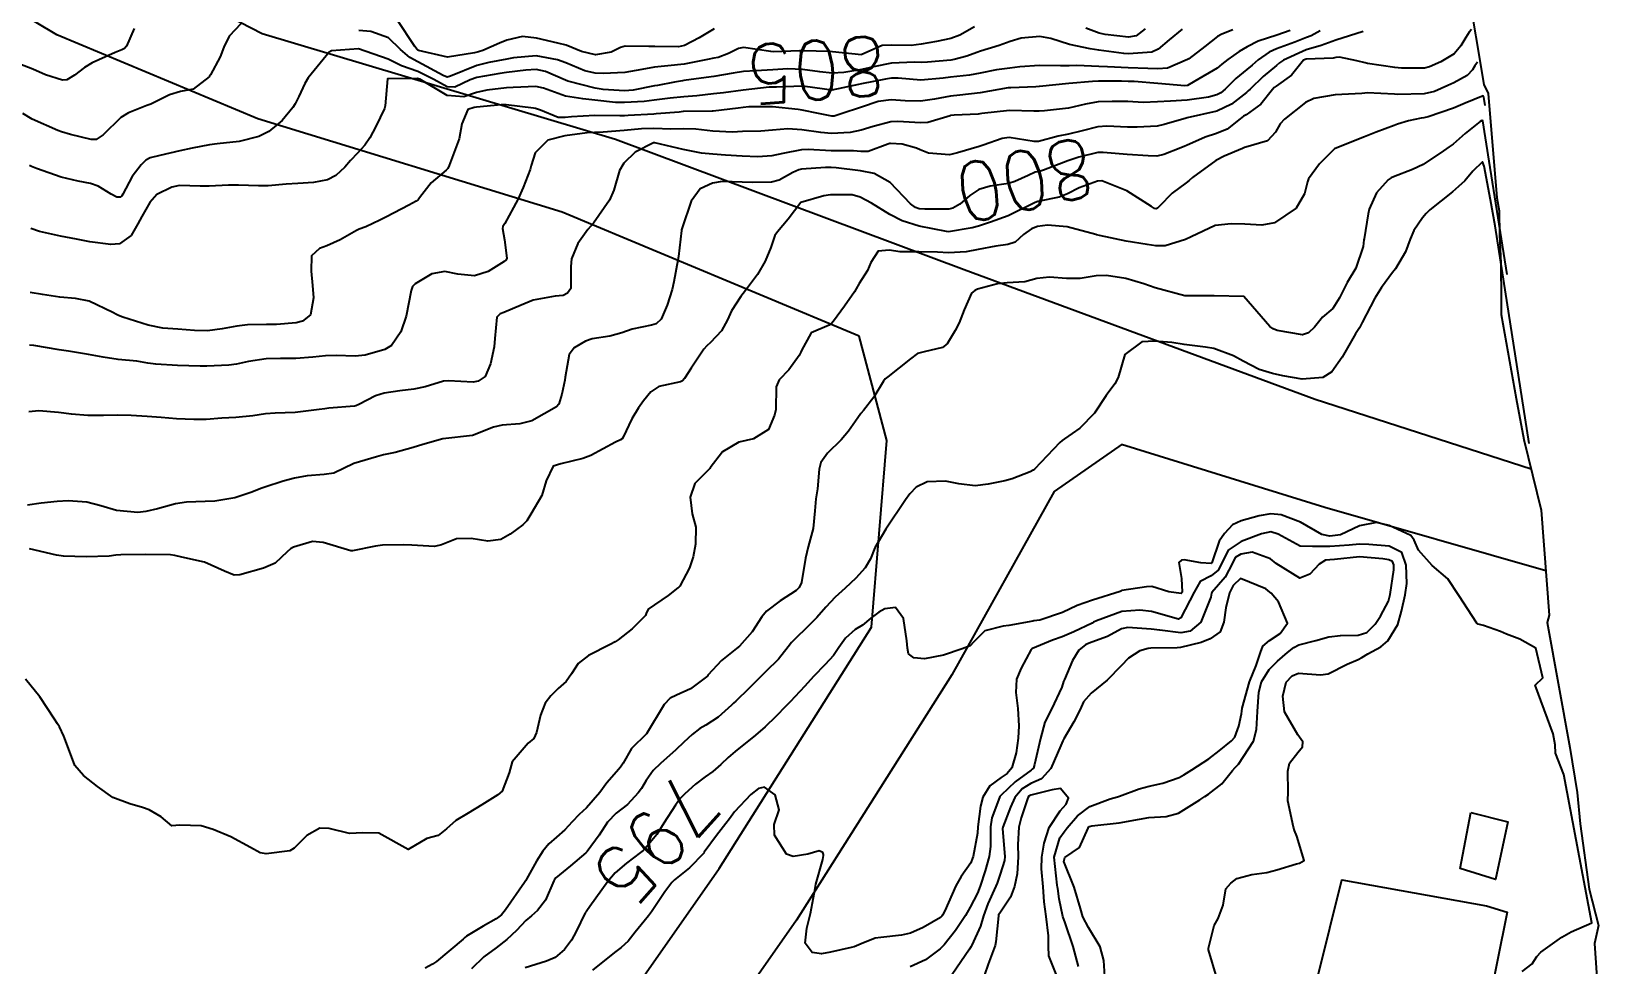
# Model space of a CAD drawing. Header units: metres. Extents: x 307586 to 320046, y 7427249 to 7434250.
# Drawn here: x 319569.4 to 319675.4, y 7428172.8 to 7428235.8 of the extents above; entities that cross this region are included whole.
import ezdxf
from ezdxf.enums import TextEntityAlignment as Align

# ---------------------------------------------------------------- set-up
doc = ezdxf.new("R2010")
doc.units = ezdxf.units.M
doc.header["$MEASUREMENT"] = 0
for name, color, linetype in [('Area', 45, 'Continuous'), ('Cotas', 45, 'Continuous'), ('Curvas de Nivel 1m', 11, 'Continuous'), ('Curvas de Nivel 5m', 15, 'Continuous'), ('Edificações', 30, 'Continuous'), ('Vias Primárias', 230, 'Continuous'), ('Vias Secundárias', 230, 'Continuous')]:
    doc.layers.add(name, color=color, linetype=linetype)
doc.styles.add('Style-STANDARD', font='STANDARD.shx')

msp = doc.modelspace()

# ---------------------------------------------------------------- linework, layer by layer
at = {"layer": 'Area'}
msp.add_polyline3d([(319666.39, 7428238.75, 806.63), (319667.5, 7428232.17, 800.17), (319667.8, 7428231.56, 801.26), (319668.37, 7428224.52, 799.09), (319668.54, 7428223.63, 797.01), (319668.57, 7428222.02, 799.38), (319668.66, 7428220.11, 806.02), (319668.68, 7428217.64, 809.86), (319668.68, 7428216.65, 793.71), (319669.68, 7428210.98, 807.18), (319670.21, 7428208.19, 795.35), (319671.38, 7428203.42, 795.7), (319671.91, 7428196.34, 795.34), (319671.77, 7428195.84, 795.19), (319673.3, 7428187.4, 794.89), (319673.8, 7428184.38, 794.93), (319674.02, 7428182.26, 795.06), (319674.62, 7428177.84, 808.53), (319675.25, 7428175.39, 807.6), (319674.98, 7428174.17, 794.99), (319675.39, 7428168.29, 796.56)], dxfattribs=at)
at = {"layer": 'Curvas de Nivel 1m', "flags": 128}
for points, elevation in [([(319615.51, 7428235.93), (319614.49, 7428235.31), (319613.49, 7428234.79), (319613.1, 7428234.71), (319611.49, 7428234.73), (319611.09, 7428234.73), (319609.49, 7428234.75), (319609.17, 7428234.67), (319608.54, 7428234.36), (319607.48, 7428234.18), (319606.53, 7428234.39), (319605.49, 7428234.82), (319604.94, 7428234.96), (319603.5, 7428235.29), (319602.54, 7428235.4), (319601.49, 7428235.17), (319600.99, 7428234.95), (319599.86, 7428234.47), (319599.57, 7428234.38), (319599.48, 7428234.36), (319599.31, 7428234.3), (319597.48, 7428234.02), (319595.53, 7428234.47), (319595.48, 7428234.49), (319595.46, 7428234.5), (319595.43, 7428234.52), (319595.28, 7428234.73), (319594.08, 7428236.54)], 807), ([(319576.31, 7428235.94), (319575.8, 7428234.76), (319575.65, 7428234.59), (319575.48, 7428234.5), (319575.04, 7428234.33), (319573.47, 7428233.64), (319572.95, 7428233.31), (319572.28, 7428232.8), (319571.77, 7428232.49), (319571.46, 7428232.47), (319570.32, 7428232.82), (319569.47, 7428233.21), (319568.29, 7428233.66), (319567.47, 7428233.82), (319566.18, 7428234.17), (319565.48, 7428234.39), (319565.08, 7428234.49), (319563.48, 7428234.91), (319561.49, 7428235.64), (319560.51, 7428235.96)], 807), ([(319583.51, 7428236.26), (319582.73, 7428235.44), (319582.36, 7428234.68), (319582.13, 7428234.03), (319581.46, 7428232.81), (319581.41, 7428232.74), (319581.37, 7428232.69), (319580.29, 7428231.86), (319579.45, 7428231.69), (319578.69, 7428231.48), (319577.43, 7428230.84), (319577.37, 7428230.81), (319577.17, 7428230.74), (319575.93, 7428230.26), (319575.42, 7428229.93), (319574.22, 7428228.78), (319573.74, 7428228.46), (319573.41, 7428228.45), (319572.02, 7428228.8), (319571.41, 7428228.98), (319571.16, 7428229.07), (319569.42, 7428229.82), (319568.79, 7428230.2)], 806), ([(319659.35, 7428235.75), (319657.51, 7428235.15), (319656.5, 7428234.8), (319655.5, 7428234.5), (319653.96, 7428233.82), (319653.69, 7428233.63), (319653.49, 7428233.45), (319652.6, 7428232.71), (319651.71, 7428231.85), (319651.58, 7428231.73), (319651.46, 7428231.62), (319650.46, 7428230.85), (319649.45, 7428230.36), (319647.46, 7428229.91), (319647.39, 7428229.9), (319645.9, 7428229.46), (319645.43, 7428229.36), (319644.08, 7428229.29), (319643.43, 7428229.29), (319642.04, 7428229.36), (319641.43, 7428229.32), (319640.37, 7428229.04), (319639.43, 7428228.82), (319638.74, 7428228.68), (319637.42, 7428228.33), (319637.12, 7428228.32), (319635.42, 7428228.58), (319634.95, 7428228.52), (319633.68, 7428228.07), (319633.41, 7428227.99), (319631.93, 7428227.56), (319631.41, 7428227.43), (319629.97, 7428227.54), (319629.41, 7428227.75), (319629.17, 7428227.87), (319628.21, 7428228.13), (319627.41, 7428228.19), (319627.37, 7428228.19), (319627.24, 7428228.14), (319625.91, 7428227.65), (319625.41, 7428227.65), (319624.92, 7428227.68), (319623.41, 7428227.7), (319621.85, 7428227.77), (319621.41, 7428227.75), (319620.13, 7428227.5), (319619.4, 7428227.35), (319618.45, 7428227.29), (319617.4, 7428227.33), (319616.27, 7428227.4), (319615.4, 7428227.46), (319614.65, 7428227.54), (319613.41, 7428227.79), (319611.5, 7428228.24), (319611.41, 7428228.23), (319610.16, 7428227.59), (319609.4, 7428226.85), (319609.1, 7428226.35), (319608.71, 7428225.03), (319608.42, 7428224.36), (319607.35, 7428222.81), (319607.15, 7428222.58), (319606.97, 7428222.38), (319606.29, 7428221.43), (319605.85, 7428220.39), (319605.81, 7428219.89), (319605.81, 7428218.39), (319605.6, 7428218.08), (319605.29, 7428217.93), (319604.75, 7428217.87), (319603.28, 7428217.61), (319602.45, 7428217.27), (319601.28, 7428216.77), (319601.05, 7428216.68), (319600.82, 7428216.45), (319600.68, 7428215.03), (319600.63, 7428214.46), (319600.39, 7428213.3), (319600.02, 7428212.46), (319599.56, 7428212.13), (319599.22, 7428212.07), (319597.55, 7428212.16), (319597.22, 7428212.13), (319595.97, 7428211.75), (319595.21, 7428211.59), (319594.26, 7428211.48), (319593.2, 7428211.32), (319592.62, 7428211.14), (319591.49, 7428210.57), (319591.28, 7428210.48), (319591.19, 7428210.45), (319589.47, 7428210.31), (319589.19, 7428210.28), (319588.82, 7428210.22), (319587.19, 7428210.03), (319585.84, 7428209.98), (319585.19, 7428209.94), (319584.34, 7428209.8), (319583.18, 7428209.68), (319582.23, 7428209.63), (319581.18, 7428209.56), (319580.34, 7428209.54), (319579.18, 7428209.6), (319578.14, 7428209.68), (319577.18, 7428209.76), (319576.1, 7428209.83), (319575.18, 7428209.84), (319574.23, 7428209.82), (319573.18, 7428209.82), (319572.08, 7428209.91), (319571.19, 7428210.03), (319569.88, 7428210.13), (319569.19, 7428210.07)], 801), ([(319656.44, 7428235.79), (319655.84, 7428235.46), (319655.51, 7428235.34), (319654.73, 7428235.03), (319653.5, 7428234.57), (319652.99, 7428234.35), (319652.26, 7428233.84), (319651.85, 7428233.47), (319651.48, 7428233.17), (319650.74, 7428232.58), (319650.02, 7428231.86), (319649.73, 7428231.6), (319649.46, 7428231.47), (319648.9, 7428231.32), (319647.45, 7428231.1), (319646.32, 7428231.04), (319645.45, 7428230.99), (319644.48, 7428230.96), (319643.45, 7428231.01), (319642.38, 7428231.03), (319641.45, 7428231), (319640.58, 7428230.85), (319639.45, 7428230.58), (319637.82, 7428230.39), (319637.45, 7428230.36), (319637.1, 7428230.37), (319635.45, 7428230.42), (319633.58, 7428230.21), (319633.44, 7428230.18), (319633.34, 7428230.17), (319631.72, 7428230.09), (319631.46, 7428230.07), (319631.44, 7428230.06), (319629.93, 7428229.61), (319629.43, 7428229.58), (319627.9, 7428229.67), (319627.44, 7428229.64), (319626.24, 7428229.34), (319625.43, 7428229.09), (319624.68, 7428228.92), (319623.42, 7428228.85), (319622.7, 7428228.92), (319621.43, 7428229.11), (319620.47, 7428229.18), (319619.43, 7428229.09), (319618.65, 7428229.02), (319617.42, 7428228.99), (319616.73, 7428228.96), (319615.42, 7428229.02), (319614.27, 7428229.15), (319613.42, 7428229.17), (319612.58, 7428229.16), (319611.42, 7428229.2), (319610.58, 7428229.18), (319609.42, 7428229.06), (319607.99, 7428228.95), (319607.42, 7428228.93), (319606.91, 7428228.9), (319605.42, 7428228.71), (319604.27, 7428228.42), (319603.4, 7428227.55), (319603.14, 7428226.69), (319603.06, 7428226.43), (319602.6, 7428225.21), (319602.25, 7428224.44), (319601.94, 7428223.86), (319601.35, 7428222.79), (319601.22, 7428222.58), (319601.19, 7428222.45), (319601.33, 7428221.69), (319601.5, 7428220.45), (319601.44, 7428220.32), (319601.31, 7428220.22), (319600.23, 7428219.54), (319599.3, 7428219.26), (319598.18, 7428219.37), (319597.3, 7428219.54), (319596.42, 7428219.39), (319595.29, 7428218.72), (319595.11, 7428218.52), (319595.02, 7428218.26), (319594.69, 7428216.53), (319594.33, 7428215.46), (319593.71, 7428214.54), (319593.24, 7428214.28), (319591.91, 7428213.89), (319591.24, 7428213.83), (319589.95, 7428213.87), (319589.24, 7428213.86), (319588.39, 7428213.76), (319587.23, 7428213.66), (319586.2, 7428213.67), (319585.23, 7428213.64), (319584.03, 7428213.46), (319583.23, 7428213.29), (319582.7, 7428213.21), (319581.23, 7428213.15), (319580.77, 7428213.15), (319579.23, 7428213.19), (319577.78, 7428213.28), (319577.23, 7428213.35), (319576.5, 7428213.48), (319575.23, 7428213.61), (319574.21, 7428213.75), (319573.23, 7428213.94), (319571.88, 7428214.16), (319571.24, 7428214.25), (319569.53, 7428214.54), (319569.24, 7428214.57)], 802), ([(319654.42, 7428235.82), (319653.51, 7428235.49), (319652.26, 7428235.09), (319651.5, 7428234.72), (319650.96, 7428234.39), (319650.21, 7428233.86), (319649.81, 7428233.53), (319649.48, 7428233.28), (319647.97, 7428232.4), (319647.47, 7428232.11), (319647.29, 7428232.08), (319645.47, 7428232.24), (319643.88, 7428232.36), (319643.47, 7428232.38), (319643.03, 7428232.39), (319641.47, 7428232.39), (319641.06, 7428232.38), (319639.47, 7428232.23), (319637.48, 7428232.04), (319637.46, 7428232.03), (319637.45, 7428232.04), (319637.23, 7428232.02), (319635.55, 7428231.95), (319635.46, 7428231.95), (319635.36, 7428231.94), (319633.46, 7428231.61), (319632.09, 7428231.45), (319631.46, 7428231.37), (319630.38, 7428231.17), (319629.45, 7428231.04), (319628.4, 7428231.07), (319627.45, 7428231.14), (319626.59, 7428231.01), (319625.45, 7428230.64), (319624.09, 7428230.18), (319623.6, 7428230.03), (319623.44, 7428230.03), (319622.55, 7428230.2), (319621.45, 7428230.44), (319621.18, 7428230.48), (319619.45, 7428230.66), (319617.85, 7428230.66), (319617.45, 7428230.62), (319617.13, 7428230.58), (319615.43, 7428230.36), (319615.36, 7428230.36), (319613.43, 7428230.34), (319613.41, 7428230.34), (319613.13, 7428230.31), (319611.58, 7428230.18), (319611.43, 7428230.17), (319609.69, 7428230.08), (319609.43, 7428230.06), (319609.13, 7428230.05), (319607.43, 7428230.08), (319605.85, 7428229.98), (319605.43, 7428229.93), (319604.96, 7428229.93), (319603.76, 7428230.43), (319603.43, 7428230.54), (319603.29, 7428230.57), (319601.44, 7428230.79), (319601.1, 7428230.8), (319599.44, 7428230.64), (319599.29, 7428230.62), (319598.86, 7428230.48), (319598.45, 7428229.51), (319598.28, 7428228.49), (319597.6, 7428226.7), (319597.5, 7428226.5), (319597.46, 7428226.44), (319597.39, 7428226.38), (319596.37, 7428225.52), (319595.6, 7428224.52), (319595.49, 7428224.39), (319595.36, 7428224.29), (319594.86, 7428224.03), (319593.35, 7428223.24), (319592.9, 7428223), (319591.96, 7428222.56), (319591.52, 7428222.39), (319591.34, 7428222.3), (319590.23, 7428221.68), (319589.32, 7428221.28), (319588.83, 7428221.09), (319588.29, 7428220.61), (319588.26, 7428219.56), (319588.37, 7428218.6), (319588.44, 7428217.76), (319588.23, 7428216.61), (319587.68, 7428216.2), (319587.26, 7428216.08), (319585.94, 7428215.96), (319585.26, 7428215.97), (319583.98, 7428215.94), (319583.26, 7428215.86), (319582.26, 7428215.68), (319581.26, 7428215.54), (319580.4, 7428215.56), (319579.26, 7428215.65), (319578.26, 7428215.72), (319577.25, 7428215.92), (319575.55, 7428216.47), (319575.26, 7428216.57), (319575.13, 7428216.63), (319574.86, 7428216.77), (319573.27, 7428217.53), (319572.35, 7428217.73), (319571.28, 7428217.82), (319570.11, 7428218), (319569.28, 7428218.13)], 803), ([(319650.55, 7428235.86), (319649.8, 7428235.57), (319649.51, 7428235.4), (319648.64, 7428234.74), (319647.56, 7428233.9), (319647.48, 7428233.85), (319646.13, 7428233.26), (319645.48, 7428233.22), (319644.8, 7428233.25), (319643.48, 7428233.3), (319642.08, 7428233.36), (319641.48, 7428233.39), (319640.01, 7428233.45), (319639.48, 7428233.43), (319638.9, 7428233.42), (319637.48, 7428233.46), (319636.15, 7428233.36), (319635.48, 7428233.28), (319634.57, 7428233.15), (319633.47, 7428232.93), (319632.75, 7428232.8), (319631.47, 7428232.66), (319630.97, 7428232.59), (319629.47, 7428232.45), (319627.92, 7428232.59), (319627.47, 7428232.59), (319627.08, 7428232.53), (319625.46, 7428232.22), (319625.24, 7428232.16), (319623.46, 7428231.79), (319621.64, 7428232.03), (319621.46, 7428232.06), (319619.7, 7428231.99), (319619.46, 7428231.99), (319619.21, 7428231.99), (319617.46, 7428231.78), (319616.12, 7428231.61), (319615.45, 7428231.53), (319614.33, 7428231.41), (319613.45, 7428231.34), (319612.53, 7428231.24), (319611.44, 7428231.1), (319610.76, 7428231.01), (319609.44, 7428230.95), (319608.84, 7428230.96), (319607.44, 7428231.11), (319606.63, 7428231.2), (319605.45, 7428231.37), (319603.97, 7428231.91), (319603.46, 7428232.04), (319601.93, 7428231.97), (319601.46, 7428231.94), (319600.13, 7428231.79), (319599.45, 7428231.62), (319598.59, 7428231.34), (319597.45, 7428231.43), (319595.61, 7428232.52), (319595.46, 7428232.57), (319593.48, 7428232.56), (319593.45, 7428232.57), (319593.42, 7428232.55), (319593.27, 7428230.72), (319593.22, 7428230.55), (319592.64, 7428229.34), (319592.23, 7428228.56), (319591.9, 7428228.08), (319591.4, 7428227.53), (319590.94, 7428227.03), (319590.55, 7428226.58), (319589.94, 7428226.03), (319589.38, 7428225.73), (319588.42, 7428225.56), (319587.38, 7428225.49), (319586.58, 7428225.43), (319585.37, 7428225.33), (319584.71, 7428225.32), (319583.37, 7428225.37), (319582.68, 7428225.37), (319581.37, 7428225.3), (319580.77, 7428225.3), (319579.37, 7428225.35), (319578.85, 7428225.24), (319577.84, 7428224.73), (319577.36, 7428224.19), (319576.84, 7428223.25), (319576.57, 7428222.75), (319576.11, 7428221.97), (319575.32, 7428221.42), (319574.73, 7428221.36), (319573.32, 7428221.55), (319572.41, 7428221.72), (319571.33, 7428221.92), (319569.92, 7428222.24), (319569.34, 7428222.45)], 804), ([(319633.09, 7428236.07), (319632.1, 7428235.49), (319631.5, 7428235.27), (319630.53, 7428235.07), (319629.49, 7428234.9), (319628.8, 7428234.81), (319627.49, 7428234.83), (319626.84, 7428234.79), (319625.48, 7428234.19), (319625.46, 7428234.18), (319623.49, 7428234.38), (319623.29, 7428234.39), (319621.49, 7428234.44), (319621.27, 7428234.43), (319619.49, 7428234.38), (319619.33, 7428234.39), (319617.49, 7428234.66), (319617.15, 7428234.6), (319616.47, 7428234.27), (319615.76, 7428234), (319615.48, 7428233.94), (319615.05, 7428233.86), (319613.48, 7428233.55), (319612.37, 7428233.42), (319611.47, 7428233.34), (319610.62, 7428233.19), (319609.47, 7428232.97), (319608.01, 7428232.91), (319607.47, 7428232.94), (319606.76, 7428233.1), (319605.48, 7428233.62), (319604.91, 7428233.84), (319603.48, 7428234.1), (319601.95, 7428233.97), (319601.48, 7428233.88), (319600.27, 7428233.66), (319599.47, 7428233.44), (319597.69, 7428232.72), (319597.46, 7428232.66), (319597.2, 7428232.77), (319595.47, 7428233.7), (319594.93, 7428233.98), (319594.31, 7428234.54), (319593.49, 7428235.32), (319592.31, 7428235.75), (319591.5, 7428235.82)], 806), ([(319644.62, 7428235.93), (319644, 7428235.45), (319643.5, 7428235.37), (319641.92, 7428235.55), (319641.51, 7428235.63), (319640.61, 7428235.98)], 806), ([(319667.08, 7428233.68), (319667.01, 7428233.59), (319666.9, 7428233.43), (319666.74, 7428233.15), (319666.37, 7428232.78), (319665.47, 7428232.28), (319665.06, 7428232.09), (319664.17, 7428231.7), (319663.46, 7428231.53), (319661.69, 7428231.5), (319661.46, 7428231.51), (319659.61, 7428231.6), (319659.46, 7428231.59), (319659.26, 7428231.56), (319657.46, 7428231.46), (319656.02, 7428231.23), (319655.45, 7428230.96), (319654.04, 7428229.82), (319653.75, 7428229.52), (319653.43, 7428228.95), (319652.89, 7428228.37), (319651.41, 7428227.94), (319651.34, 7428227.92), (319651.19, 7428227.85), (319649.95, 7428227.32), (319649.4, 7428227.04), (319647.82, 7428225.89), (319647.6, 7428225.69), (319647.39, 7428225.52), (319646.44, 7428224.84), (319645.57, 7428223.92), (319645.46, 7428223.82), (319645.36, 7428223.78), (319645.24, 7428223.8), (319645.05, 7428223.92), (319643.38, 7428224.98), (319641.69, 7428225.66), (319641.39, 7428225.65), (319640.16, 7428225.2), (319639.37, 7428224.78), (319638.81, 7428224.56), (319637.37, 7428224.27), (319637.18, 7428224.21), (319636.83, 7428224.03), (319635.86, 7428223.54), (319635.36, 7428223.3), (319634.16, 7428222.87), (319633.35, 7428222.61), (319632.93, 7428222.49), (319631.34, 7428222.23), (319631.19, 7428222.24), (319629.35, 7428222.61), (319628.19, 7428222.97), (319627.36, 7428223.38), (319626.13, 7428224.15), (319625.37, 7428224.57), (319624.82, 7428224.72), (319623.37, 7428224.72), (319622.91, 7428224.65), (319621.36, 7428224.21), (319620.5, 7428223.07), (319619.77, 7428222.23), (319619.6, 7428221.97), (319619.33, 7428221.16), (319618.95, 7428220.24), (319618.42, 7428219.35), (319617.61, 7428218.26), (319617.29, 7428217.85), (319616.66, 7428216.88), (319616.4, 7428216.27), (319615.99, 7428215.54), (319615.25, 7428214.75), (319615.01, 7428214.52), (319614.8, 7428214.29), (319613.94, 7428213.01), (319613.49, 7428212.31), (319613.36, 7428212.16), (319613.22, 7428212.1), (319611.77, 7428211.77), (319611.21, 7428211.41), (319610.72, 7428210.81), (319610.39, 7428210.34), (319609.94, 7428209.59), (319609.36, 7428208.35), (319609.28, 7428208.25), (319609.17, 7428208.18), (319608.83, 7428208.02), (319607.16, 7428207.13), (319606.63, 7428206.91), (319605.15, 7428206.56), (319604.62, 7428206.41), (319604.14, 7428205.42), (319603.86, 7428204.42), (319603.11, 7428203.15), (319602.84, 7428202.7), (319602.58, 7428202.44), (319601.72, 7428201.81), (319601.09, 7428201.45), (319600.21, 7428201.33), (319599.09, 7428201.51), (319598.08, 7428201.5), (319597.08, 7428201.09), (319596.6, 7428200.98), (319595.08, 7428201.07), (319594.52, 7428201.09), (319593.08, 7428201.07), (319592.62, 7428201.01), (319591.07, 7428200.68), (319590.95, 7428200.69), (319589.08, 7428201.25), (319588.36, 7428201.32), (319587.08, 7428200.94), (319586.87, 7428200.82), (319586.64, 7428200.62), (319585.85, 7428199.85), (319585.06, 7428199.52), (319583.45, 7428199.06), (319583.06, 7428199.05), (319582.41, 7428199.32), (319581.07, 7428199.92), (319579.53, 7428200.25), (319579.07, 7428200.37), (319578.77, 7428200.41), (319577.07, 7428200.43), (319575.41, 7428200.42), (319575.07, 7428200.39), (319574.63, 7428200.32), (319573.07, 7428200.28), (319571.54, 7428200.33), (319571.07, 7428200.39), (319569.24, 7428200.83)], 799), ([(319667.58, 7428230.75), (319667.49, 7428231.32), (319667.46, 7428231.41), (319666.23, 7428230.9), (319665.45, 7428230.56), (319663.73, 7428229.99), (319663.44, 7428229.92), (319663.27, 7428229.89), (319662.42, 7428229.72), (319661.67, 7428229.5), (319661.44, 7428229.41), (319660.23, 7428228.94), (319659.43, 7428228.63), (319658.8, 7428228.38), (319657.41, 7428227.82), (319657.39, 7428227.8), (319657.36, 7428227.78), (319656.39, 7428226.8), (319655.66, 7428225.8), (319655.58, 7428225.6), (319655.38, 7428224.78), (319654.81, 7428223.81), (319653.35, 7428222.83), (319652.51, 7428222.68), (319651.35, 7428222.73), (319650.44, 7428222.77), (319649.35, 7428222.65), (319647.72, 7428221.89), (319647.34, 7428221.7), (319645.97, 7428221.28), (319645.34, 7428221.27), (319644.76, 7428221.36), (319643.34, 7428221.6), (319641.53, 7428221.97), (319641.34, 7428222.01), (319641.29, 7428222.03), (319639.35, 7428222.55), (319638.02, 7428222.68), (319637.35, 7428222.59), (319636.94, 7428222.43), (319636.4, 7428222.03), (319635.84, 7428221.53), (319635.34, 7428221.36), (319634.54, 7428221.25), (319633.33, 7428221.02), (319632.53, 7428220.87), (319631.33, 7428220.8), (319630.58, 7428220.85), (319629.33, 7428220.88), (319628.06, 7428220.86), (319627.33, 7428220.98), (319626.57, 7428220.91), (319626.08, 7428220.15), (319625.85, 7428219.62), (319625.3, 7428218.73), (319625.09, 7428218.37), (319624.97, 7428218.16), (319624.31, 7428217.2), (319623.56, 7428216.19), (319623.43, 7428216.03), (319623.27, 7428215.93), (319622.05, 7428215.41), (319621.41, 7428214.21), (319621.36, 7428214.09), (319621.24, 7428213.87), (319620.54, 7428212.91), (319619.89, 7428212.22), (319619.68, 7428211.76), (319619.66, 7428210.23), (319619.58, 7428209.84), (319619.18, 7428208.88), (319618.15, 7428208.25), (319617.17, 7428208.01), (319616.07, 7428207.36), (319615.22, 7428206.28), (319615.2, 7428206.24), (319615.15, 7428206.17), (319614.19, 7428205.24), (319613.87, 7428204.3), (319614.01, 7428203.19), (319614.25, 7428202.29), (319614.24, 7428201.13), (319614.08, 7428200.29), (319613.83, 7428199.53), (319613.18, 7428198.3), (319613.12, 7428198.24), (319613.05, 7428198.19), (319612.39, 7428197.66), (319611.04, 7428196.75), (319610.91, 7428196.45), (319610.85, 7428196.33), (319609.95, 7428195.41), (319609.01, 7428194.67), (319608.81, 7428194.55), (319608.47, 7428194.36), (319607, 7428193.61), (319606.3, 7428193.07), (319605.86, 7428192.39), (319605.5, 7428191.87), (319604.97, 7428191.38), (319604.46, 7428190.9), (319604.09, 7428190.41), (319603.76, 7428189.6), (319603.49, 7428188.41), (319603.32, 7428188.02), (319602.93, 7428187.71), (319601.86, 7428186.44), (319601.64, 7428185.7), (319601.17, 7428184.45), (319600.88, 7428184.21), (319599.81, 7428183.53), (319598.87, 7428182.97), (319598.05, 7428182.48), (319597.42, 7428181.92), (319596.85, 7428181.47), (319596.09, 7428181.26), (319594.83, 7428180.52), (319592.85, 7428181.63), (319591.77, 7428181.64), (319590.85, 7428181.61), (319589.49, 7428181.94), (319588.85, 7428181.96), (319587.98, 7428181.46), (319587.12, 7428180.62), (319586.83, 7428180.43), (319585.23, 7428180.24), (319584.83, 7428180.29), (319584.18, 7428180.65), (319582.84, 7428181.37), (319581.65, 7428181.88), (319580.85, 7428182.12), (319579.4, 7428182.16), (319578.85, 7428182.13), (319578.14, 7428182.72), (319577.33, 7428183.19), (319576.87, 7428183.35), (319576.02, 7428183.6), (319574.88, 7428184.04), (319573.84, 7428184.77), (319572.89, 7428185.52), (319572.31, 7428186.2), (319572.08, 7428186.79), (319571.55, 7428188.18), (319571.27, 7428188.8), (319571.14, 7428189.01), (319570.94, 7428189.31), (319569.94, 7428190.82), (319568.97, 7428192.01)], 798), ([(319669.07, 7428219.35), (319667.87, 7428226.99), (319667.44, 7428229.71), (319667.37, 7428229.73), (319667.26, 7428229.66), (319666.23, 7428228.87), (319665.42, 7428228.15), (319665.15, 7428227.95), (319664.77, 7428227.69), (319663.4, 7428226.77), (319662.69, 7428226.42), (319661.39, 7428225.93), (319661.25, 7428225.87), (319661.03, 7428225.73), (319660.26, 7428224.86), (319659.75, 7428223.75), (319659.68, 7428223.44), (319659.41, 7428221.75), (319659.4, 7428221.69), (319659.34, 7428221.22), (319658.85, 7428219.76), (319658.26, 7428218.81), (319657.75, 7428217.77), (319657.29, 7428217.05), (319656.6, 7428216.46), (319656.05, 7428215.79), (319655.66, 7428215.4), (319655.26, 7428215.27), (319653.53, 7428215.56), (319653.27, 7428215.67), (319653.05, 7428215.83), (319651.29, 7428217.85), (319649.29, 7428217.91), (319649.25, 7428217.91), (319647.29, 7428217.9), (319645.3, 7428218.45), (319644.53, 7428218.71), (319643.31, 7428219.08), (319642.01, 7428219.27), (319641.31, 7428219.24), (319640.22, 7428219.07), (319639.31, 7428219.06), (319638.16, 7428219.16), (319637.31, 7428219.07), (319636.48, 7428218.85), (319635.3, 7428218.77), (319634.64, 7428218.71), (319633.3, 7428218.36), (319633.1, 7428218.27), (319632.89, 7428218.07), (319632.4, 7428216.96), (319632.05, 7428216.08), (319631.79, 7428215.56), (319631.25, 7428214.67), (319630.92, 7428214.42), (319629.68, 7428214.11), (319629.32, 7428214.04), (319629.24, 7428214.01), (319628.77, 7428213.65), (319627.23, 7428212.44), (319627.06, 7428212.3), (319626.95, 7428212.14), (319626.29, 7428211.07), (319625.59, 7428210.16), (319625.41, 7428209.95), (319625.2, 7428209.66), (319624.58, 7428208.77), (319624.08, 7428208.18), (319623.16, 7428207.27), (319622.71, 7428206.64), (319622.6, 7428206.2), (319622.47, 7428204.86), (319622.36, 7428204.19), (319622.3, 7428203.38), (319622.18, 7428202.19), (319621.85, 7428200.96), (319621.67, 7428200.2), (319621.4, 7428198.55), (319621.24, 7428198.21), (319621.05, 7428198.01), (319619.96, 7428197.3), (319619.04, 7428196.62), (319618.72, 7428196.23), (319618.06, 7428195.21), (319617.2, 7428194.26), (319617, 7428194.1), (319616, 7428193.27), (319615.08, 7428192.28), (319615.04, 7428192.22), (319614.98, 7428192.17), (319613.9, 7428191.36), (319612.96, 7428190.95), (319612.53, 7428190.74), (319612.13, 7428190.31), (319610.93, 7428188.33), (319609.92, 7428187.34), (319609.34, 7428186.35), (319609.18, 7428186.07), (319608.9, 7428185.76), (319608.24, 7428185.02), (319607.78, 7428184.37), (319606.87, 7428183.34), (319606.37, 7428182.89), (319605.91, 7428182.39), (319605.41, 7428181.84), (319604.85, 7428181.36), (319604.33, 7428180.91), (319603.93, 7428180.41), (319603.5, 7428179.74), (319602.81, 7428178.51), (319602.77, 7428178.42), (319602.68, 7428178.29), (319601.4, 7428176.44), (319601.13, 7428176.1), (319600.78, 7428175.83), (319599.89, 7428175.35), (319598.77, 7428174.66), (319598.66, 7428174.58), (319598.53, 7428174.47), (319596.75, 7428172.96), (319596.47, 7428172.78), (319595.98, 7428172.51)], 797), ([(319670.56, 7428207.94), (319668.26, 7428222.62), (319667.96, 7428224.39), (319667.53, 7428226.66), (319667.41, 7428226.94), (319666.76, 7428226.31), (319666.21, 7428225.67), (319665.79, 7428225.27), (319665.39, 7428224.93), (319663.86, 7428223.7), (319663.61, 7428223.46), (319663.36, 7428223.16), (319662.76, 7428222.31), (319662.53, 7428221.72), (319662.2, 7428220.86), (319661.53, 7428219.73), (319661.44, 7428219.61), (319661.32, 7428219.47), (319660.58, 7428218.46), (319660.13, 7428217.74), (319659.84, 7428217.19), (319659.28, 7428216.1), (319659.09, 7428215.75), (319658.84, 7428215.33), (319657.92, 7428213.77), (319657.23, 7428212.78), (319656.63, 7428212.39), (319655.23, 7428212.28), (319653.92, 7428212.5), (319653.23, 7428212.66), (319652.32, 7428212.93), (319651.24, 7428213.49), (319650.58, 7428213.86), (319649.25, 7428214.35), (319648.7, 7428214.43), (319647.25, 7428214.62), (319646.42, 7428214.74), (319645.26, 7428214.85), (319644.39, 7428214.8), (319643.24, 7428213.95), (319642.8, 7428212.39), (319642.57, 7428211.96), (319641.99, 7428211.18), (319641.2, 7428209.97), (319640.21, 7428208.96), (319639.18, 7428208.24), (319639.02, 7428208.14), (319638.86, 7428207.99), (319637.15, 7428206.2), (319637.05, 7428206.12), (319636.84, 7428206.02), (319635.64, 7428205.54), (319635.14, 7428205.4), (319634.01, 7428205.18), (319633.14, 7428205.07), (319632.02, 7428205.2), (319631.14, 7428205.38), (319629.9, 7428205.35), (319629.14, 7428204.98), (319628.71, 7428204.53), (319628.42, 7428204.12), (319627.1, 7428202.14), (319626.35, 7428200.88), (319626.07, 7428200.15), (319625.7, 7428199.53), (319625.06, 7428198.84), (319624.72, 7428198.5), (319624.36, 7428198.17), (319623.67, 7428197.55), (319623.04, 7428196.88), (319622.43, 7428196.19), (319621.74, 7428195.48), (319621.01, 7428194.79), (319620.73, 7428194.49), (319620.51, 7428194.21), (319619.85, 7428193.37), (319618.99, 7428192.54), (319618.67, 7428192.23), (319617.84, 7428191.38), (319616.96, 7428190.54), (319616.81, 7428190.4), (319616.67, 7428190.26), (319615.77, 7428189.45), (319614.94, 7428188.91), (319614.54, 7428188.68), (319614.02, 7428188.29), (319613.45, 7428187.77), (319612.92, 7428187.26), (319611.87, 7428186.32), (319611.38, 7428185.85), (319610.9, 7428185.17), (319610.58, 7428184.64), (319610.37, 7428184.34), (319609.65, 7428183.56), (319608.87, 7428182.97), (319608.3, 7428182.36), (319607.74, 7428181.48), (319606.91, 7428180.38), (319606.83, 7428180.3), (319605.79, 7428179.42), (319604.81, 7428178.61), (319604.72, 7428178.5), (319604.67, 7428178.4), (319604.1, 7428177.11), (319603.56, 7428176.41), (319603.15, 7428176.05), (319602.78, 7428175.73), (319602.14, 7428175.06), (319601.49, 7428174.44), (319600.76, 7428173.89), (319599.94, 7428173.27), (319599.11, 7428172.47)], 796), ([(319649.46, 7428171.86), (319648.89, 7428173.74), (319648.89, 7428173.87), (319649.27, 7428175.38), (319649.56, 7428175.86), (319649.9, 7428176.76), (319650.07, 7428177.86), (319650.41, 7428178.26), (319650.82, 7428178.56), (319651.82, 7428178.84), (319652.83, 7428178.96), (319653.51, 7428179.14), (319654.84, 7428179.55), (319655.04, 7428179.6), (319655.36, 7428179.79), (319654.86, 7428181.42), (319654.71, 7428181.8), (319654.63, 7428182.04), (319654.25, 7428183.81), (319654.28, 7428184.41), (319654.26, 7428185.81), (319654.36, 7428186.36), (319654.93, 7428187.08), (319655.26, 7428187.46), (319655.27, 7428187.8), (319654.94, 7428188.27), (319654.03, 7428189.81), (319653.91, 7428190.87), (319654.15, 7428191.81), (319654.54, 7428192.25), (319654.99, 7428192.42), (319656.46, 7428192.31), (319656.99, 7428192.37), (319658.27, 7428193.03), (319659, 7428193.34), (319659.26, 7428193.48), (319659.66, 7428193.74), (319660.54, 7428194.21), (319661.02, 7428194.6), (319661.69, 7428195.72), (319661.94, 7428196.61), (319662.19, 7428197.71), (319662.3, 7428198.48), (319662.26, 7428199.71), (319661.95, 7428200.57), (319661.1, 7428201), (319659.72, 7428201.12), (319659.1, 7428201.14), (319658.4, 7428201.07), (319657.09, 7428200.97), (319655.92, 7428200.97), (319655.09, 7428201), (319653.6, 7428201.82), (319653.1, 7428201.97), (319652.48, 7428201.83), (319651.1, 7428201.31), (319650.22, 7428200.73), (319649.79, 7428199.86), (319649.56, 7428199.38), (319649.07, 7428198.99), (319648.33, 7428198.61), (319647.92, 7428197.89), (319647.04, 7428196.17), (319646.86, 7428196.08), (319645.04, 7428196.58), (319644.27, 7428196.69), (319643.04, 7428196.58), (319641.33, 7428195.97), (319641.13, 7428195.87), (319641.03, 7428195.81), (319639.79, 7428195.21), (319639.02, 7428194.88), (319638.36, 7428194.65), (319637, 7428194.09), (319636.96, 7428194.06), (319636.91, 7428194.02), (319636.25, 7428192.77), (319635.93, 7428192.03), (319635.87, 7428191.13), (319636.02, 7428190.03), (319636.09, 7428188.88), (319636.03, 7428188.03), (319635.9, 7428187.05), (319635.6, 7428186.03), (319635.29, 7428185.66), (319634.9, 7428185.39), (319634.12, 7428184.82), (319633.66, 7428184.05), (319633.49, 7428183.44), (319633.32, 7428182.06), (319633.28, 7428181.63), (319632.99, 7428180.06), (319632.96, 7428179.94), (319632.84, 7428179.62), (319632.19, 7428178.7), (319631.82, 7428178.07), (319631.08, 7428176.37), (319630.92, 7428176.09), (319630.87, 7428176.01), (319630.79, 7428175.94), (319629.63, 7428175.25), (319628.77, 7428174.87), (319628.16, 7428174.73), (319626.77, 7428174.59), (319626.38, 7428174.53), (319625.44, 7428174.15), (319624.96, 7428173.96), (319624.76, 7428173.91), (319623.35, 7428173.58), (319622.76, 7428173.48), (319622.13, 7428173.57), (319621.64, 7428174.2), (319621.75, 7428175.22), (319622, 7428176.19), (319622.27, 7428177.65), (319622.36, 7428178.19), (319622.83, 7428179.84), (319622.89, 7428180.12), (319622.89, 7428180.18), (319622.83, 7428180.31), (319622.59, 7428180.43), (319621.83, 7428180.2), (319620.83, 7428180.06), (319620.38, 7428180.21), (319619.58, 7428181.49), (319619.55, 7428182.22), (319619.88, 7428183.21), (319619.63, 7428184.22), (319618.89, 7428184.74), (319618.49, 7428184.64), (319617.98, 7428184.24), (319616.87, 7428183.07), (319616.53, 7428182.6), (319616.28, 7428182.27), (319615.66, 7428181.46), (319614.83, 7428180.35), (319614.81, 7428180.31), (319614.79, 7428180.28), (319613.83, 7428179.28), (319612.81, 7428178.47), (319612.64, 7428178.3), (319612.16, 7428177.67), (319611.26, 7428176.32), (319611.07, 7428176.04), (319610.78, 7428175.69), (319610.17, 7428174.93), (319609.69, 7428174.34), (319609.21, 7428173.9), (319608.76, 7428173.56), (319607.27, 7428172.37)], 794), ([(319641.89, 7428171.95), (319641.83, 7428173.03), (319641.57, 7428173.96), (319640.78, 7428175.26), (319640.4, 7428175.97), (319640.24, 7428176.54), (319639.83, 7428177.98), (319639.12, 7428179.71), (319639.2, 7428179.99), (319640.18, 7428180.65), (319640.77, 7428181.97), (319640.8, 7428182.03), (319640.86, 7428182.07), (319641.02, 7428182.12), (319642.87, 7428182.33), (319644.23, 7428182.57), (319644.87, 7428182.68), (319646.03, 7428182.75), (319646.87, 7428182.97), (319648.32, 7428183.88), (319648.65, 7428184.11), (319648.89, 7428184.26), (319649.8, 7428184.96), (319650.52, 7428185.85), (319650.71, 7428186.06), (319650.92, 7428186.28), (319651.93, 7428187.84), (319652.15, 7428188.62), (319652.2, 7428189.83), (319652.3, 7428191.15), (319652.49, 7428191.83), (319652.99, 7428192.68), (319653.57, 7428193.24), (319654.24, 7428193.81), (319654.66, 7428194.15), (319655.01, 7428194.34), (319656.16, 7428194.64), (319657.02, 7428194.87), (319657.82, 7428194.97), (319659.02, 7428194.99), (319659.59, 7428195.18), (319660.16, 7428195.74), (319660.51, 7428196.27), (319661.05, 7428197.28), (319661.18, 7428197.73), (319661.41, 7428199.4), (319661.41, 7428199.73), (319661.32, 7428199.96), (319661.09, 7428200.08), (319660.68, 7428200.14), (319659.09, 7428200.29), (319657.42, 7428200.11), (319657.09, 7428200.08), (319656.81, 7428200.06), (319656.37, 7428199.79), (319655.74, 7428199.12), (319655.07, 7428198.85), (319653.47, 7428199.82), (319653.09, 7428200.14), (319651.85, 7428200.6), (319651.09, 7428200.47), (319650.71, 7428200.23), (319650.52, 7428199.86), (319650.03, 7428198.9), (319649.13, 7428197.87), (319649.1, 7428197.82), (319649.05, 7428197.56), (319648.38, 7428195.88), (319647.65, 7428195.26), (319647.02, 7428195.15), (319645.62, 7428195.32), (319645.03, 7428195.4), (319643.45, 7428195.51), (319643.03, 7428195.42), (319642.07, 7428194.9), (319641.01, 7428194.52), (319640.62, 7428194.36), (319640.13, 7428193.98), (319639.71, 7428193.27), (319639.16, 7428191.99), (319639.11, 7428191.86), (319638.98, 7428191.47), (319638.3, 7428190), (319637.85, 7428189.11), (319637.54, 7428188.01), (319637.15, 7428186.25), (319637.07, 7428186.02), (319636.99, 7428185.94), (319636.91, 7428185.88), (319635.83, 7428185.1), (319634.89, 7428184.19), (319634.81, 7428184.11), (319634.77, 7428184.04), (319634.25, 7428182.66), (319634.17, 7428182.05), (319634.17, 7428180.72), (319634.08, 7428180.05), (319633.8, 7428179.08), (319633.47, 7428178.05), (319633.28, 7428177.58), (319632.8, 7428176.63), (319632.48, 7428176.06), (319631.8, 7428175.05), (319631.03, 7428174.09), (319630.76, 7428173.81), (319629.77, 7428173.08), (319628.75, 7428172.61)], 793), ([(319640.11, 7428172.62), (319639.76, 7428173.98), (319639.21, 7428175.56), (319639.06, 7428175.99), (319638.81, 7428177.2), (319638.71, 7428177.89), (319638.7, 7428177.99), (319638.68, 7428178.12), (319638.48, 7428180), (319638.86, 7428181.32), (319639.14, 7428181.71), (319639.36, 7428181.99), (319640.05, 7428182.8), (319640.88, 7428183.43), (319642.26, 7428183.95), (319642.75, 7428184.08), (319642.89, 7428184.12), (319644.21, 7428184.61), (319644.9, 7428184.8), (319645.81, 7428185), (319646.91, 7428185.39), (319647.24, 7428185.57), (319647.77, 7428185.89), (319648.92, 7428186.65), (319649.61, 7428187.18), (319650.46, 7428187.85), (319650.68, 7428188.11), (319650.95, 7428188.85), (319651.13, 7428189.67), (319651.15, 7428189.85), (319651.17, 7428190.06), (319651.66, 7428191.84), (319652.11, 7428192.95), (319652.41, 7428193.83), (319652.57, 7428194.26), (319653.02, 7428194.64), (319653.73, 7428195.11), (319654.23, 7428195.81), (319653.62, 7428197.24), (319653.14, 7428197.82), (319653.05, 7428197.9), (319652.77, 7428198.11), (319651.07, 7428198.81), (319650.57, 7428198.35), (319650.32, 7428197.86), (319650.06, 7428196.84), (319649.94, 7428195.86), (319649.68, 7428195.21), (319649.02, 7428194.74), (319648.4, 7428194.49), (319647.01, 7428194.16), (319646.77, 7428194.14), (319645.01, 7428194.11), (319644.83, 7428194.1), (319644.25, 7428193.93), (319643.49, 7428193.44), (319642.99, 7428192.93), (319642.05, 7428191.95), (319640.97, 7428191.07), (319640.46, 7428190.48), (319640.22, 7428189.98), (319639.79, 7428189.14), (319639.13, 7428187.99), (319639.06, 7428187.86), (319638.93, 7428187.55), (319638.24, 7428186), (319637.61, 7428185.3), (319636.9, 7428184.97), (319636.3, 7428184.61), (319635.82, 7428184.03), (319635.52, 7428183.39), (319635.01, 7428182.04), (319634.99, 7428181.91), (319635.13, 7428180.04), (319635.11, 7428179.77), (319634.83, 7428178.86), (319634.62, 7428178.24), (319634.54, 7428178.04), (319634, 7428176.85), (319633.7, 7428176.05), (319633.49, 7428175.35), (319632.9, 7428174.06), (319632.86, 7428173.97), (319632.76, 7428173.79), (319631.57, 7428172.08)], 792), ([(319638.65, 7428171.99), (319638.11, 7428173.35), (319638.08, 7428174), (319638.08, 7428174.69), (319637.92, 7428176), (319637.79, 7428176.99), (319637.72, 7428178.01), (319637.62, 7428179.22), (319637.64, 7428180.01), (319637.79, 7428180.94), (319638.14, 7428182), (319638.87, 7428183.13), (319639.29, 7428183.58), (319639.44, 7428183.98), (319638.89, 7428184.63), (319638.33, 7428184.56), (319636.89, 7428184.19), (319636.77, 7428184.13), (319636.7, 7428184.02), (319636.24, 7428182.65), (319636.09, 7428182.03), (319636.01, 7428180.87), (319636.03, 7428180.03), (319635.96, 7428178.89), (319635.79, 7428178.03), (319635.53, 7428177.31), (319634.79, 7428176.23), (319634.72, 7428176.11), (319634.7, 7428176.04), (319634.53, 7428174.28), (319634.49, 7428174.04), (319634.02, 7428172.78), (319633.76, 7428172.05)], 791)]:
    msp.add_lwpolyline(points, dxfattribs=dict(at, elevation=elevation))
at = {"layer": 'Curvas de Nivel 5m', "flags": 128}
for points, elevation in [([(319666.67, 7428235.87), (319666.51, 7428235.69), (319666.28, 7428235.34), (319665.95, 7428234.77), (319665.5, 7428234.24), (319664.59, 7428233.69), (319663.83, 7428233.36), (319663.49, 7428233.28), (319661.94, 7428233.27), (319661.49, 7428233.31), (319659.65, 7428233.59), (319659.49, 7428233.62), (319658.93, 7428233.76), (319657.74, 7428234.02), (319657.49, 7428233.98), (319657.33, 7428233.95), (319655.49, 7428233.88), (319655.32, 7428233.8), (319654.51, 7428232.79), (319653.47, 7428232.06), (319653.33, 7428231.96), (319653.22, 7428231.83), (319652.44, 7428230.85), (319651.45, 7428230.13), (319651.27, 7428230.03), (319651.04, 7428229.85), (319650.15, 7428229.15), (319649.43, 7428228.85), (319648.68, 7428228.62), (319647.42, 7428228.04), (319647.31, 7428228), (319647.02, 7428227.9), (319645.88, 7428227.44), (319645.41, 7428227.33), (319644.83, 7428227.35), (319643.41, 7428227.44), (319641.79, 7428227.58), (319641.41, 7428227.57), (319640.13, 7428227.26), (319639.4, 7428227.02), (319637.76, 7428226.38), (319637.4, 7428226.28), (319637.18, 7428226.24), (319636.71, 7428226.03), (319635.81, 7428225.61), (319635.38, 7428225.48), (319634.14, 7428225.3), (319633.38, 7428225.07), (319632.78, 7428224.67), (319632.09, 7428224.08), (319631.63, 7428223.81), (319631.36, 7428223.75), (319629.73, 7428223.74), (319629.36, 7428223.78), (319629.11, 7428223.87), (319628.76, 7428224.12), (319627.38, 7428225.56), (319626.32, 7428226.15), (319625.39, 7428226.34), (319623.75, 7428226.54), (319623.4, 7428226.57), (319623.03, 7428226.56), (319621.4, 7428226.44), (319621.21, 7428226.4), (319620.81, 7428226.22), (319619.9, 7428225.71), (319619.38, 7428225.58), (319618.08, 7428225.55), (319617.38, 7428225.58), (319616.05, 7428225.61), (319615.38, 7428225.51), (319614.55, 7428225.12), (319613.95, 7428224.3), (319613.34, 7428222.49), (319613.3, 7428222.35), (319613.3, 7428222.31), (319613.08, 7428220.55), (319613.04, 7428220.31), (319612.78, 7428218.84), (319612.66, 7428218.32), (319612.33, 7428217.27), (319611.92, 7428216.32), (319611.57, 7428216.02), (319611.27, 7428215.92), (319609.96, 7428215.65), (319609.26, 7428215.41), (319608.44, 7428215.18), (319607.25, 7428214.99), (319606.8, 7428214.84), (319606.03, 7428214.39), (319605.7, 7428213.93), (319605.44, 7428212.4), (319605.41, 7428212.21), (319605.21, 7428211.27), (319605, 7428210.59), (319604.85, 7428210.41), (319603.18, 7428209.47), (319602.36, 7428209.26), (319601.18, 7428209.16), (319600.59, 7428209.04), (319599.17, 7428208.47), (319597.17, 7428208.24), (319595.81, 7428207.87), (319595.16, 7428207.65), (319593.95, 7428207.33), (319593.16, 7428207.17), (319592.68, 7428207.04), (319591.15, 7428206.57), (319589.81, 7428205.92), (319589.14, 7428205.84), (319588, 7428205.75), (319587.14, 7428205.58), (319586.39, 7428205.38), (319585.13, 7428204.98), (319584.88, 7428204.89), (319584.26, 7428204.65), (319583.12, 7428204.26), (319581.77, 7428204.03), (319581.12, 7428204.02), (319579.84, 7428203.98), (319579.11, 7428203.85), (319577.89, 7428203.51), (319577.11, 7428203.33), (319576.57, 7428203.28), (319575.11, 7428203.41), (319574.07, 7428203.73), (319573.11, 7428203.97), (319571.86, 7428204.06), (319571.12, 7428204.02), (319570.03, 7428203.9), (319569.11, 7428203.77)], 800), ([(319647.12, 7428235.9), (319646.23, 7428235.18), (319645.49, 7428234.55), (319645.06, 7428234.36), (319643.49, 7428234.24), (319643.18, 7428234.26), (319641.49, 7428234.48), (319640.9, 7428234.57), (319639.5, 7428234.87), (319638.24, 7428235.27), (319637.5, 7428235.41), (319636.24, 7428235.3), (319635.5, 7428235.08), (319634.75, 7428234.8), (319633.49, 7428234.41), (319633.24, 7428234.32), (319632.56, 7428234.08), (319631.72, 7428233.85), (319631.48, 7428233.81), (319629.91, 7428233.68), (319629.48, 7428233.65), (319629.03, 7428233.67), (319627.48, 7428233.61), (319626.26, 7428233.37), (319625.47, 7428233.18), (319624.26, 7428232.97), (319623.47, 7428232.93), (319622.64, 7428233.03), (319621.47, 7428233.19), (319620.48, 7428233.22), (319619.47, 7428233.15), (319618.32, 7428233.09), (319617.47, 7428233.05), (319616.79, 7428232.94), (319615.47, 7428232.71), (319613.61, 7428232.45), (319613.46, 7428232.44), (319613.36, 7428232.42), (319612.82, 7428232.32), (319611.68, 7428232.11), (319611.46, 7428232.07), (319610.02, 7428231.78), (319609.45, 7428231.74), (319607.99, 7428231.83), (319607.46, 7428231.92), (319605.61, 7428232.4), (319605.46, 7428232.45), (319604.1, 7428233.05), (319603.47, 7428233.18), (319602.77, 7428233.14), (319601.47, 7428232.98), (319601.01, 7428232.91), (319599.46, 7428232.64), (319599.01, 7428232.48), (319597.97, 7428231.98), (319597.46, 7428232), (319596.56, 7428232.51), (319595.47, 7428233.04), (319594.37, 7428233.43), (319593.48, 7428233.87), (319591.48, 7428234.57), (319589.64, 7428234.43), (319589.48, 7428234.36), (319588.06, 7428232.61), (319587.84, 7428232.23), (319587.44, 7428231.36), (319587.19, 7428230.87), (319587.04, 7428230.62), (319586.31, 7428229.74), (319585.42, 7428228.99), (319584.73, 7428228.65), (319583.41, 7428228.33), (319581.93, 7428228.17), (319581.41, 7428228.1), (319580.24, 7428227.87), (319579.4, 7428227.69), (319578.04, 7428227.37), (319577.4, 7428227.21), (319577.09, 7428227.05), (319576.79, 7428226.75), (319576.18, 7428225.95), (319575.54, 7428224.76), (319575.48, 7428224.64), (319575.36, 7428224.55), (319575.15, 7428224.55), (319574.75, 7428224.77), (319573.88, 7428225.3), (319573.37, 7428225.48), (319572.53, 7428225.64), (319571.37, 7428225.9), (319569.71, 7428226.5), (319569.38, 7428226.62), (319569.24, 7428226.69)], 805), ([(319670.09, 7428172.28), (319670.76, 7428172.81), (319671.08, 7428173.29), (319671.36, 7428173.6), (319672.78, 7428174.61), (319673.39, 7428174.97), (319674.79, 7428175.56), (319672.91, 7428185.58), (319672.35, 7428187.02), (319672.32, 7428187.59), (319672.19, 7428188.34), (319670.98, 7428191.61), (319671.49, 7428192.1), (319671.02, 7428194.11), (319669.93, 7428194.72), (319669.03, 7428195.07), (319668.63, 7428195.23), (319667.48, 7428195.65), (319667.12, 7428195.74), (319667.03, 7428195.8), (319665.81, 7428197.67), (319665.07, 7428198.79), (319664, 7428199.69), (319663.09, 7428200.72), (319662.79, 7428201.4), (319662.56, 7428201.71), (319661.11, 7428202.4), (319660.25, 7428202.6), (319659.11, 7428202.37), (319657.81, 7428201.77), (319657.1, 7428201.67), (319656.56, 7428201.79), (319655.11, 7428202.63), (319653.8, 7428203.12), (319653.12, 7428203.18), (319652.32, 7428203.04), (319651.11, 7428202.71), (319650.53, 7428202.43), (319649.98, 7428201.86), (319649.62, 7428201.34), (319649.12, 7428199.87), (319649.11, 7428199.85), (319649.08, 7428199.83), (319648.39, 7428199.88), (319647.25, 7428200.07), (319647.08, 7428200.05), (319646.9, 7428199.9), (319647.07, 7428198.82), (319647.11, 7428197.9), (319647.05, 7428197.81), (319646.22, 7428197.91), (319645.06, 7428198.28), (319644.72, 7428198.26), (319643.05, 7428198), (319643.01, 7428197.98), (319642.93, 7428197.94), (319641.05, 7428197.35), (319640.03, 7428196.99), (319639.04, 7428196.52), (319637.51, 7428196.01), (319637.1, 7428195.95), (319637.03, 7428195.94), (319635.41, 7428195.65), (319635.03, 7428195.59), (319633.78, 7428195.29), (319633.01, 7428194.53), (319632.79, 7428194.28), (319632.25, 7428194.07), (319631, 7428193.63), (319629.71, 7428193.39), (319629, 7428193.46), (319628.63, 7428193.74), (319628.56, 7428194.12), (319628.52, 7428194.6), (319628.29, 7428196.12), (319627.76, 7428196.85), (319627.04, 7428196.78), (319626.63, 7428196.55), (319626.09, 7428196.15), (319625.51, 7428195.67), (319625.02, 7428195.38), (319624.37, 7428194.8), (319623.92, 7428194.17), (319623.56, 7428193.61), (319622.99, 7428193.01), (319622.2, 7428192.19), (319621.63, 7428191.54), (319620.96, 7428190.83), (319620.65, 7428190.52), (319620.36, 7428190.22), (319619.66, 7428189.51), (319618.94, 7428188.81), (319618.29, 7428188.24), (319616.92, 7428187.14), (319616.44, 7428186.74), (319615.95, 7428186.27), (319615.4, 7428185.78), (319614.9, 7428185.42), (319614.24, 7428184.94), (319613.51, 7428184.29), (319613.21, 7428183.96), (319612.88, 7428183.52), (319612.1, 7428182.31), (319611.63, 7428181.54), (319610.84, 7428180.58), (319610.7, 7428180.46), (319610.53, 7428180.33), (319609.57, 7428179.6), (319608.82, 7428178.94), (319608.31, 7428178.36), (319607.1, 7428176.68), (319606.9, 7428176.38), (319606.85, 7428176.32), (319606.79, 7428176.24), (319606.17, 7428174.99), (319605.86, 7428174.39), (319605.39, 7428173.76), (319604.75, 7428173.22), (319604.17, 7428172.98), (319602.74, 7428172.54)], 795)]:
    msp.add_lwpolyline(points, dxfattribs=dict(at, elevation=elevation))
at = {"layer": 'Edificações'}
for points in [[(319666.63, 7428183.01), (319669.13, 7428182.4), (319668.28, 7428178.5), (319665.9, 7428179.23), (319666.63, 7428183.01)], [(319667.67, 7428176.71), (319669.07, 7428176.28), (319665.71, 7428159.52), (319653.45, 7428162.2), (319654.3, 7428165.37), (319652.17, 7428165.98), (319652.96, 7428169.09), (319655.46, 7428168.6), (319657.9, 7428178.47), (319667.67, 7428176.71)]]:
    msp.add_lwpolyline(points, dxfattribs=at)
at = {"layer": 'Vias Primárias', "elevation": 795.49}
for points in [[(319670.7, 7428206.19), (319656.1, 7428210.91), (319632.38, 7428219.65), (319608.83, 7428228.46), (319584.97, 7428235.59), (319569.48, 7428243.58)], [(319670.7, 7428206.19), (319656.1, 7428210.91), (319632.38, 7428219.65), (319608.83, 7428228.46), (319584.97, 7428235.59), (319569.48, 7428243.58)], [(319625.3, 7428215.17), (319605.23, 7428223.54), (319584.66, 7428229.85), (319571.09, 7428235.51), (319563.26, 7428240.21)], [(319625.3, 7428215.17), (319605.23, 7428223.54), (319584.66, 7428229.85), (319571.09, 7428235.51), (319563.26, 7428240.21)], [(319671.69, 7428199.34), (319656.76, 7428203.62), (319643.03, 7428207.87)], [(319671.69, 7428199.34), (319656.76, 7428203.62), (319643.03, 7428207.87)]]:
    msp.add_lwpolyline(points, dxfattribs=at)
at = {"layer": 'Vias Secundárias'}
for points in [[(319550.13, 7428042.3), (319565.58, 7428056.8), (319569.9, 7428062.26), (319571.64, 7428065.26), (319572.34, 7428082.29), (319575.08, 7428107.39), (319576.26, 7428117.21), (319579.89, 7428124.13), (319589.83, 7428137.39), (319598.91, 7428153.28), (319605.38, 7428164.33), (319615.83, 7428179.24), (319626.14, 7428195.54), (319627.16, 7428208.13), (319625.3, 7428215.17)], [(319550.13, 7428042.3), (319565.58, 7428056.8), (319569.9, 7428062.26), (319571.64, 7428065.26), (319572.34, 7428082.29), (319575.08, 7428107.39), (319576.26, 7428117.21), (319579.89, 7428124.13), (319589.83, 7428137.39), (319598.91, 7428153.28), (319605.38, 7428164.33), (319615.83, 7428179.24), (319626.14, 7428195.54), (319627.16, 7428208.13), (319625.3, 7428215.17)], [(319643.06, 7428207.89), (319638.47, 7428204.68), (319631.55, 7428192.32), (319621.07, 7428175.75), (319610.68, 7428160.93), (319604.36, 7428150.13), (319595.1, 7428133.93), (319585.22, 7428120.76), (319582.37, 7428115.31), (319581.33, 7428106.67), (319578.64, 7428081.97), (319578.81, 7428064.81), (319581.32, 7428047.49)], [(319643.06, 7428207.89), (319638.47, 7428204.68), (319631.55, 7428192.32), (319621.07, 7428175.75), (319610.68, 7428160.93), (319604.36, 7428150.13), (319595.1, 7428133.93), (319585.22, 7428120.76), (319582.37, 7428115.31), (319581.33, 7428106.67), (319578.64, 7428081.97), (319578.81, 7428064.81), (319581.32, 7428047.49)]]:
    msp.add_lwpolyline(points, dxfattribs=at)

# ---------------------------------------------------------------- texts
at = {"layer": 'Cotas', "style": 'Style-STANDARD'}
for s, rotation, p in [('805', 184.1151, (319622.4, 7428233.14, 805)), ('800', 192.7191, (319636.48, 7428225.7, 800)), ('795', 228.2577, (319611.58, 7428181.17, 795))]:
    msp.add_text(s, height=4, rotation=rotation, dxfattribs=at).set_placement(p, align=Align.MIDDLE_CENTER)

doc.saveas('drawing.dxf')
